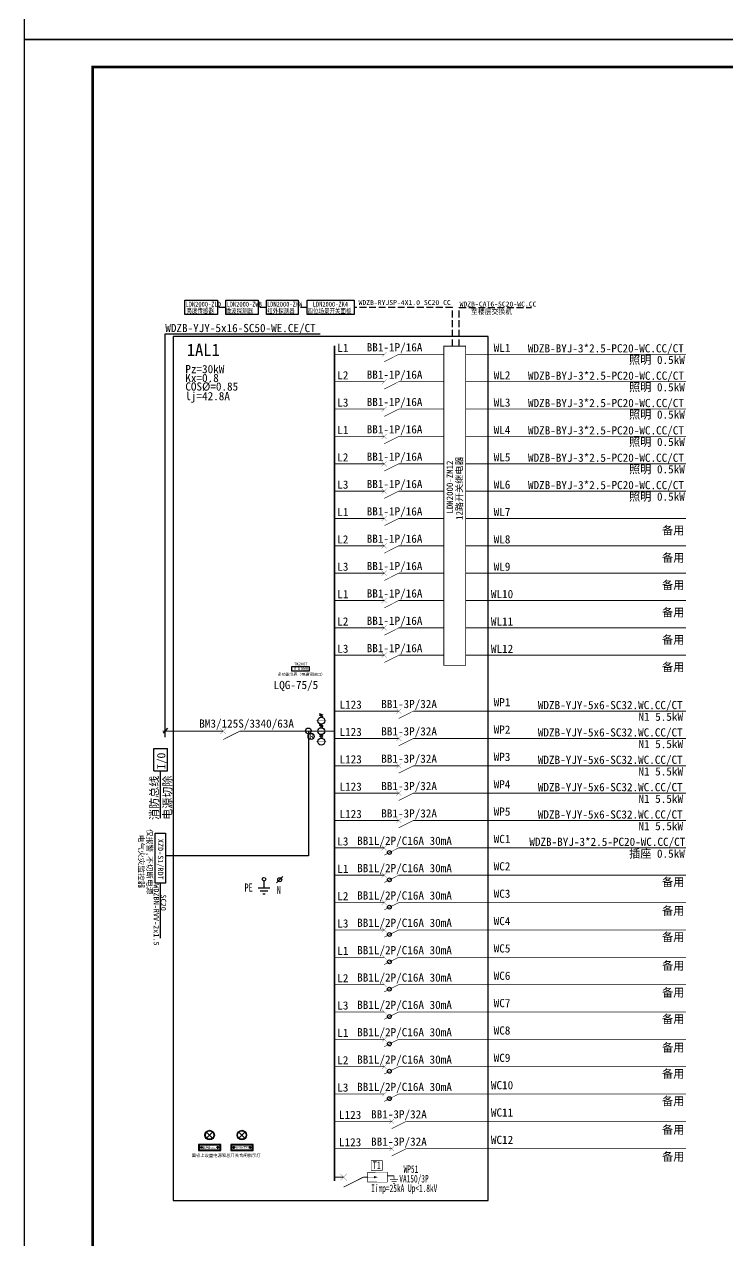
# Model space of a CAD drawing. Header units: millimetres. Extents: x -633009578 to 5705885, y -633235091 to 2571734.
# Drawn here: x 2425455 to 2451228, y 2278990 to 2323531 of the extents above; entities that cross this region are included whole.
import ezdxf
from ezdxf.enums import TextEntityAlignment as Align

# ---------------------------------------------------------------- set-up
doc = ezdxf.new("R2010")
doc.units = ezdxf.units.MM
doc.header["$LTSCALE"] = 1000
doc.header["$MEASUREMENT"] = 0
for name, pattern in [('CENTER2', [1.125, 0.75, -0.125, 0.125, -0.125]), ('CENTERX2', [101.6, 63.5, -12.7, 12.7, -12.7]), ('CONTINOUS', [0]), ('DASH', [0.35, 0.25, -0.1]), ('DASHED', [0.75, 0.5, -0.25])]:
    doc.linetypes.add(name, pattern=pattern)
doc.layers.get('0').update_dxf_attribs({"color": 9})
for name, color, linetype in [('000000000000电气', 7, 'Continuous'), ('EQUIP', 3, 'Continuous'), ('ETEXT', 3, 'Continuous'), ('LIU6', 7, 'Continuous'), ('Q4', 4, 'DASHED'), ('SIG_TEXT', 7, 'Continuous'), ('SYST', 7, 'Continuous'), ('电气系统', 3, 'Continuous'), ('电气系统1', 3, 'Continuous'), ('系统图', 2, 'Continuous'), ('设备-箱柜', 3, 'Continuous'), ('院图签、封面151013$0$PUB_TITLE', 153, 'Continuous'), ('院图签、封面151013$0$图签文字', 4, 'Continuous')]:
    doc.layers.add(name, color=color, linetype=linetype)
doc.layers.add('CENTER', color=2, linetype='CENTERX2', lineweight=15)
doc.layers.add('DRAW', color=4, linetype='Continuous', lineweight=30)
doc.styles.add('-宋体', font='simhei.ttf', dxfattribs={"width": 0.8})
doc.styles.add('_TCH_LABEL', font='simhei.ttf', dxfattribs={"bigfont": 'GBCBIG'})
doc.styles.add('HZ', font='simhei.ttf', dxfattribs={"width": 0.8, "bigfont": 'HZTXT'})
doc.styles.add('QH2', font='simhei.ttf', dxfattribs={"width": 0.8, "bigfont": 'hztxt.shx'})
doc.styles.add('宋', font='simhei.ttf', dxfattribs={"width": 0.8})
doc.styles.add('宋体', font='simhei.ttf')
doc.styles.add('院图签、封面151013$0$-宋体', font='simhei.ttf', dxfattribs={"width": 0.8})

# ---------------------------------------------------------------- blocks, each defined once
blk = doc.blocks.new('多功能仪表')
at = {"layer": '系统图', "color": 2}
blk.add_lwpolyline([(499850, 344131), (501605, 344131), (501605, 343664), (499850, 343664)], close=True, dxfattribs=at)
at = {"color": 3, "linetype": 'Continuous', "style": '宋体'}
for s, p in [('多功能仪表（带通讯接口）', (500821, 343180)), ('V', (500165, 343753)), ('TK200T', (500773, 344242)), ('A', (500559, 343755)), ('KWH', (501160, 343748))]:
    blk.add_text(s, height=288, dxfattribs=at).set_placement(p, align=Align.CENTER)
blk = doc.blocks.new('1107AA')
at = {"color": 3, "linetype": 'Continuous'}
for points, const_width in [([(0, -7.5), (-3.79, 0)], 0.3), ([(1.25, 1.25), (-1.25, -1.25)], 0.1), ([(-1.25, 1.25), (1.25, -1.25)], 0.1)]:
    blk.add_lwpolyline(points, dxfattribs=dict(at, const_width=const_width))
blk = doc.blocks.new('166')
at = {"linetype": 'CONTINOUS', "const_width": 0.3}
blk.add_lwpolyline([(2.5, 9.87), (-2.5, 9.87), (-2.5, -0.13), (2.5, -0.13)], close=True, dxfattribs=at)
at = {"linetype": 'CONTINOUS'}
blk.add_lwpolyline([(0, 6.73, 1.25, 0, 0), (0, 4.87, 0, 0, 0)], format="xyseb", dxfattribs=at)
at = {"linetype": 'CONTINOUS', "const_width": 0.3}
blk.add_lwpolyline([(0, 9.87), (0, 6.12)], dxfattribs=at)
at = {"color": 1, "style": 'HZ', "width": 0.8}
blk.add_attdef('MARK', (5.02, 3.67), '', height=3, dxfattribs=at)
blk = doc.blocks.new('G$C5F426BFC')
at = {"layer": 'ETEXT', "elevation": 0}
for points, const_width in [([(5384, 3322), (5723, 3322)], 30), ([(6640, 3322), (6473, 3322)], 30), ([(7390, 3373), (7644, 3373)], 30), ([(7494, 3235), (7794, 3235)], 22.5), ([(7644, 3235), (7644, 3373)], 22.5), ([(7550, 3160), (7737, 3160)], 22.5), ([(7606, 3085), (7681, 3085)], 22.5)]:
    blk.add_lwpolyline(points, dxfattribs=dict(at, const_width=const_width))
at = {"layer": '电气系统', "color": 3, "const_width": 22.5, "elevation": 0}
blk.add_lwpolyline([(6772, 3954), (6772, 3579), (7196, 3579), (7196, 3954)], close=True, dxfattribs=at)
at = {"layer": 'ETEXT', "rotation": 89.99999999855241}
for name, p, xscale, yscale, zscale in [('1107AA', (5723, 3322, 0), 99.99999952316284, 99.99999952316284, 100), ('166', (7380, 3322, 0), 75, 75, 75)]:
    blk.add_blockref(name, p, dxfattribs=dict(at, xscale=xscale, yscale=yscale, zscale=zscale))
at = {"color": 7, "style": '_TCH_LABEL', "flags": 1}
blk.add_attdef('A', text='', height=0.00903, dxfattribs=at).set_placement((5380, 3322, 0), align=Align.MIDDLE_CENTER)
at = {"layer": '电气系统', "color": 3, "style": '宋'}
for s, width, p in [('T1', 0.8, (6829, 3634, 171)), ('WP51', 0.6, (8007, 3486, 171)), ('VA150/3P  ', 0.6, (7844, 3119, 171)), (' Iimp=25kA Up<1.8kV', 0.6, (6637, 2758, 171))]:
    blk.add_text(s, height=285, dxfattribs=dict(at, width=width)).set_placement(p)
blk = doc.blocks.new('G$CE55235D8')
blk.add_blockref('G$C5F426BFC', (-5384, -3158, 0))
blk = doc.blocks.new('浪涌11')
at = {"layer": '000000000000电气', "xscale": 0.9025, "yscale": 0.9025, "zscale": 0.9025}
blk.add_blockref('G$CE55235D8', (4, 341), dxfattribs=at)
blk = doc.blocks.new('TDRGDF')
at = {"layer": 'Q4', "linetype": 'ByBlock'}
for p, q in [((445777, 58310), (446157, 58310)), ((445967, 58530), (445967, 58311)), ((446388, 58473), (446594, 58679)), ((445841, 58210), (446095, 58210)), ((445924, 58109), (446010, 58109))]:
    blk.add_line(p, q, dxfattribs=at)
for centre, radius in [((445967, 58590), 60.2), ((446491, 58576), 67.1)]:
    blk.add_circle(centre, radius, dxfattribs=at)
at = {"layer": 'LIU6', "style": 'QH2', "width": 0.7}
for s, p in [('PE', (445318, 58180)), ('N', (446394, 58095))]:
    blk.add_text(s, height=270, dxfattribs=at).set_placement(p)
blk = doc.blocks.new('0923')
at = {"color": 3, "linetype": 'Continuous'}
for p, q in [((-5, -3.75), (-2.5, -3.75)), ((-4.61, -5), (-3.5, -2.5)), ((-3.56, -5), (-2.45, -2.5)), ((2.5, -3.75), (5, -3.75)), ((2.89, -5), (4, -2.5)), ((3.94, -5), (5.05, -2.5)), ((10, -3.75), (12.5, -3.75)), ((10.39, -5), (11.5, -2.5)), ((11.44, -5), (12.55, -2.5))]:
    blk.add_line(p, q, dxfattribs=at)
at = {"color": 3, "linetype": 'Continuous', "const_width": 0.3}
for points in [[(-7.5, 0), (-7.5, -7.5)], [(0, 0), (0, -7.5)], [(7.5, 0), (7.5, -7.5)]]:
    blk.add_lwpolyline(points, dxfattribs=at)
at = {"color": 3, "linetype": 'Continuous'}
for centre in [(-7.5, -3.75), (0, -3.75), (7.5, -3.75)]:
    blk.add_circle(centre, 2.5, dxfattribs=at)
blk = doc.blocks.new('G$C27E13D8611')
at = {"layer": '000000000000电气'}
blk.add_line((-200, -863), (-200, -2879), dxfattribs=at)
blk.add_lwpolyline([(-378, 968), (0, 968), (0, -863), (-378, -863)], close=True, dxfattribs=at)
at = {"layer": '000000000000电气', "style": '宋'}
for s, p in [('仅报警,不切断电源', (-588, -74)), ('电气火灾监控器', (-881, -68)), ('XZD-S1/RDT', (-196, 16, 23345))]:
    blk.add_text(s, height=200, rotation=270, dxfattribs=at).set_placement(p, align=Align.MIDDLE)
for s, p in [('WDZBN-RVV-2x1.5', (-434, -899)), ('SC20', (-174, -1276))]:
    blk.add_text(s, height=200, rotation=270, dxfattribs=at).set_placement(p)
blk = doc.blocks.new('1107AC')
at = {"color": 3, "linetype": 'Continuous'}
for points, const_width in [([(0, 0), (-3.79, -7.5)], 0.3), ([(-1.25, -8.75), (1.25, -6.25)], 0.1), ([(1.25, -8.75), (-1.25, -6.25)], 0.1)]:
    blk.add_lwpolyline(points, dxfattribs=dict(at, const_width=const_width))
blk = doc.blocks.new('DIANYUANQIECHU')
at = {"color": 2, "linetype": 'Continuous'}
for p, q in [((-383, -263), (-383, 559)), ((-383, 559), (126, 559)), ((126, -263), (126, 559)), ((-383, -263), (126, -263)), ((-136, -2022), (-136, -263))]:
    blk.add_line(p, q, dxfattribs=at)
at = {"color": 2, "linetype": 'Continuous', "style": '-宋体'}
for s, p in [('I/O', (45, -212)), ('消防总线', (-215, -2084)), ('电源切除', (275, -2080))]:
    blk.add_text(s, height=300, rotation=90, dxfattribs=at).set_placement(p)
blk = doc.blocks.new('建筑图框_A0')
for p, q in [((0, 84100), (0, 0)), ((2500, 83100), (2500, 1000))]:
    blk.add_line(p, q)
at = {"layer": '院图签、封面151013$0$PUB_TITLE'}
blk.add_lwpolyline([(0, 0), (118900, 0), (118900, 84100), (0, 84100)], close=True, dxfattribs=at)
at = {"layer": '院图签、封面151013$0$PUB_TITLE', "const_width": 100}
blk.add_lwpolyline([(2500, 1000), (117900, 1000), (117900, 83100), (2500, 83100)], close=True, dxfattribs=at)
at = {"layer": '院图签、封面151013$0$图签文字', "color": 6, "style": '院图签、封面151013$0$-宋体'}
for tag, height, width, p in [('工程主持人', 400, 0.8, (114688, 36700)), ('审定', 400, 0.8, (114688, 35900)), ('审核', 400, 0.8, (114688, 35100)), ('专业负责人', 400, 0.8, (114688, 34300)), ('校对', 400, 0.8, (114688, 33500)), ('设计', 400, 0.8, (114688, 32700)), ('方案设计人', 400, 0.8, (114688, 31900)), ('工程编号', 300, 0.7, (115738, 8700)), ('版次', 300, 0.7, (113538, 3006)), ('日期', 300, 0.7, (116838, 3000)), ('比例', 300, 0.7, (113538, 2200)), ('图号_X施', 300, 0.7, (116338, 2200)), ('图号', 200, 0.7, (117338, 2400)), ('图号_总数', 200, 0.7, (117338, 2000))]:
    blk.add_attdef(tag, text='', height=height, dxfattribs=dict(at, width=width)).set_placement(p, align=Align.MIDDLE_CENTER)
at = {"layer": '院图签、封面151013$0$图签文字', "color": 6, "style": '院图签、封面151013$0$-宋体', "width": 0.7}
for tag, p in [('建设单位_001', (115736, 7446)), ('工程名称_001', (115734, 6045)), ('图名_001', (114543, 4060))]:
    blk.add_attdef(tag, p, '', height=300, dxfattribs=at)
blk = doc.blocks.new('G$CE57D67AF')
at = {"color": 3}
for p, q in [((-480, 234), (-318, 396)), ((-480, 396), (-318, 234)), ((309, 234), (471, 396)), ((309, 396), (471, 234))]:
    blk.add_line(p, q, dxfattribs=at)
for points in [[(-674, -64), (-124, -64), (-124, 86), (-674, 86)], [(-654, -44), (-144, -44), (-144, 66), (-654, 66)], [(115, -64), (665, -64), (665, 86), (115, 86)], [(135, -44), (645, -44), (645, 66), (135, 66)]]:
    blk.add_lwpolyline(points, close=True, dxfattribs=at)
at = {"layer": 'CENTER', "linetype": 'CENTER2', "lineweight": -2}
for p, q in [((-631, 11), (-567, 11)), ((-167, 11), (-231, 11)), ((-199, -21), (-199, 43)), ((158, 11), (222, 11)), ((190, -21), (190, 43)), ((622, 11), (558, 11)), ((590, -21), (590, 43))]:
    blk.add_line(p, q, dxfattribs=at)
at = {"layer": 'DRAW'}
for centre, radius in [((-399, 315), 115), ((-399, 315), 105), ((390, 315), 115), ((390, 315), 105)]:
    blk.add_circle(centre, radius, dxfattribs=at)
at = {"layer": 'DRAW', "lineweight": -2}
for centre in [(-599, 11), (-199, 11), (190, 11), (590, 11)]:
    blk.add_circle(centre, 21, dxfattribs=at)
at = {"layer": 'SIG_TEXT', "color": 4, "style": '宋体'}
for s, height, p in [('电源指示灯', 50, (-583, -20)), ('合闸指示灯', 50, (213, -10)), ('面板上设置电源和总开关合闸指示灯', 75, (-837, -221))]:
    blk.add_text(s, height=height, dxfattribs=at).set_placement(p)

msp = doc.modelspace()

# ---------------------------------------------------------------- linework, layer by layer
at = {"color": 3, "linetype": 'DASH'}
for p, q in [((2432836, 2313160.7, 0), (2432539, 2313160.7, 0)), ((2434329.2, 2313160.7, 0), (2434024.7, 2313160.7, 0)), ((2435822.3, 2313160.7, 0), (2435494.9, 2313160.7, 0)), ((2441139.5, 2313160.7, 0), (2437537.4, 2313160.7, 0)), ((2441139.5, 2311745.6, 0), (2441139.5, 2313160.7, 0)), ((2441392.6, 2311745.6, 0), (2441392.6, 2313160.7, 0)), ((2441392.6, 2313160.7, 0), (2444035.1, 2313160.7, 0))]:
    msp.add_line(p, q, dxfattribs=at)
at = {"elevation": 0}
for points in [[(2431342.9, 2313429.7), (2432539, 2313429.7), (2432539, 2312908.7), (2431342.9, 2312908.7)], [(2432836, 2313429.7), (2434024.7, 2313429.7), (2434024.7, 2312908.7), (2432836, 2312908.7)], [(2434329.2, 2313429.7), (2435494.9, 2313429.7), (2435494.9, 2312908.7), (2434329.2, 2312908.7)], [(2435822.3, 2313429.7), (2437537.4, 2313429.7), (2437537.4, 2312908.7), (2435822.3, 2312908.7)]]:
    msp.add_lwpolyline(points, close=True, dxfattribs=at)
at = {"layer": '000000000000电气', "color": 3, "const_width": 29.2, "elevation": 0}
msp.add_lwpolyline([(2441625.1, 2300057.1), (2440825.6, 2300057.1), (2440825.6, 2311745.6), (2441625.1, 2311745.6)], close=True, dxfattribs=at)
at = {"layer": '000000000000电气', "color": 3}
for points, const_width in [([(2436825.2, 2311445.1), (2438642.5, 2311445.1)], 29.2), ([(2439174, 2311445.1), (2440825.6, 2311445.1)], 29.2), ([(2441625.1, 2311445.1), (2449695.5, 2311445.1)], 29.2), ([(2436825.2, 2310443.5), (2438642.5, 2310443.5)], 29.2), ([(2439174, 2310443.5), (2440825.6, 2310443.5)], 29.2), ([(2441625.1, 2310443.5), (2449695.5, 2310443.5)], 29.2), ([(2436825.2, 2309441.9), (2438642.5, 2309441.9)], 29.2), ([(2439174, 2309441.9), (2440825.6, 2309441.9)], 29.2), ([(2441625.1, 2309441.9), (2449695.5, 2309441.9)], 29.2), ([(2436825.2, 2308440.4), (2438642.5, 2308440.4)], 29.2), ([(2439174, 2308440.4), (2440825.6, 2308440.4)], 29.2), ([(2441625.1, 2308440.4), (2449695.5, 2308440.4)], 29.2), ([(2436825.2, 2307438.8), (2438642.5, 2307438.8)], 29.2), ([(2439174, 2307438.8), (2440825.6, 2307438.8)], 29.2), ([(2441625.1, 2307438.8), (2449695.5, 2307438.8)], 29.2), ([(2436825.2, 2306437.3), (2438642.5, 2306437.3)], 29.2), ([(2439174, 2306437.3), (2440825.6, 2306437.3)], 29.2), ([(2441625.1, 2306437.3), (2449695.5, 2306437.3)], 29.2), ([(2436825.2, 2305435.7), (2438642.5, 2305435.7)], 29.2), ([(2439174, 2305435.7), (2440825.6, 2305435.7)], 29.2), ([(2441625.1, 2305435.7), (2449695.5, 2305435.7)], 29.2), ([(2436825.2, 2304434.1), (2438642.5, 2304434.1)], 29.2), ([(2439174, 2304434.1), (2440825.6, 2304434.1)], 29.2), ([(2441625.1, 2304434.1), (2449695.5, 2304434.1)], 29.2), ([(2436825.2, 2303432.6), (2438642.5, 2303432.6)], 29.2), ([(2439174, 2303432.6), (2440825.6, 2303432.6)], 29.2), ([(2441625.1, 2303432.6), (2449695.5, 2303432.6)], 29.2), ([(2436825.2, 2302431), (2438642.5, 2302431)], 29.2), ([(2439174, 2302431), (2440825.6, 2302431)], 29.2), ([(2441625.1, 2302431), (2449695.5, 2302431)], 29.2), ([(2436825.2, 2301429.4), (2438642.5, 2301429.4)], 29.2), ([(2439174, 2301429.4), (2440825.6, 2301429.4)], 29.2), ([(2441625.1, 2301429.4), (2449695.5, 2301429.4)], 29.2), ([(2436825.2, 2300427.9), (2438642.5, 2300427.9)], 29.2), ([(2439174, 2300427.9), (2440825.6, 2300427.9)], 29.2), ([(2441625.1, 2300427.9), (2449695.5, 2300427.9)], 29.2), ([(2436825.2, 2298381.6), (2439175.6, 2298381.6)], 29.2), ([(2439707, 2298381.6), (2449695.5, 2298381.6)], 29.2), ([(2430703.6, 2296626.8), (2433018.6, 2296626.8), (2433018.6, 2297673.2)], 0.99), ([(2436825.2, 2297380), (2439175.6, 2297380)], 29.2), ([(2439707, 2297380), (2449695.5, 2297380)], 29.2), ([(2436825.2, 2296378.5), (2439175.6, 2296378.5)], 29.2), ([(2439707, 2296378.5), (2449695.5, 2296378.5)], 29.2), ([(2436825.2, 2295376.9), (2439175.6, 2295376.9)], 29.2), ([(2439707, 2295376.9), (2449695.5, 2295376.9)], 29.2), ([(2436825.2, 2294375.3), (2439175.6, 2294375.3)], 29.2), ([(2439707, 2294375.3), (2449695.5, 2294375.3)], 29.2), ([(2436825.2, 2293373.8), (2438642.5, 2293373.8)], 29.2), ([(2439174, 2293373.8), (2449695.5, 2293373.8)], 29.2), ([(2436825.2, 2292372.2), (2438642.5, 2292372.2)], 29.2), ([(2439174, 2292372.2), (2449695.5, 2292372.2)], 29.2), ([(2436825.2, 2291370.6), (2438642.5, 2291370.6)], 29.2), ([(2439174, 2291370.6), (2449695.5, 2291370.6)], 29.2), ([(2436825.2, 2290369.1), (2438642.5, 2290369.1)], 29.2), ([(2439174, 2290369.1), (2449695.5, 2290369.1)], 29.2), ([(2436825.2, 2289367.5), (2438642.5, 2289367.5)], 29.2), ([(2439174, 2289367.5), (2449695.5, 2289367.5)], 29.2), ([(2436825.2, 2288365.9), (2438642.5, 2288365.9)], 29.2), ([(2439174, 2288365.9), (2449695.5, 2288365.9)], 29.2), ([(2436825.2, 2287364.4), (2438642.5, 2287364.4)], 29.2), ([(2439174, 2287364.4), (2449695.5, 2287364.4)], 29.2), ([(2436825.2, 2286362.8), (2438642.5, 2286362.8)], 29.2), ([(2439174, 2286362.8), (2449695.5, 2286362.8)], 29.2), ([(2436825.2, 2285361.2), (2438642.5, 2285361.2)], 29.2), ([(2439174, 2285361.2), (2449695.5, 2285361.2)], 29.2), ([(2436825.2, 2284359.7), (2438642.5, 2284359.7)], 29.2), ([(2439174, 2284359.7), (2449695.5, 2284359.7)], 29.2), ([(2436825.2, 2283358.1), (2438916.1, 2283358.1)], 29.2), ([(2439447.5, 2283358.1), (2449695.5, 2283358.1)], 29.2), ([(2436825.2, 2282356.5), (2438916.1, 2282356.5)], 29.2), ([(2439447.5, 2282356.5), (2449695.5, 2282356.5)], 29.2)]:
    msp.add_lwpolyline(points, dxfattribs=dict(at, const_width=const_width))
at = {"layer": '000000000000电气', "elevation": 0}
msp.add_lwpolyline([(2435862.6, 2297646.7), (2435862.6, 2293082.5), (2430624.1, 2293082.5)], dxfattribs=at)
at = {"layer": '000000000000电气'}
for centre, radius in [((2435862.6, 2297657.3), 103.6), ((2435965.3, 2297454.7), 112.6)]:
    msp.add_circle(centre, radius, dxfattribs=at)
at = {"layer": '000000000000电气', "color": 3}
for centre in [(2438832.4, 2293205.9), (2438832.4, 2292204.3), (2438832.4, 2291202.7), (2438832.4, 2290201.2), (2438832.4, 2289199.6), (2438832.4, 2288198), (2438832.4, 2287196.5), (2438832.4, 2286194.9), (2438832.4, 2285193.3), (2438832.4, 2284191.8)]:
    msp.add_circle(centre, 70.9, dxfattribs=at)
at = {"layer": 'SYST', "color": 3, "linetype": 'Continuous'}
for points, const_width in [([(2436825.2, 2311761.9), (2436825.1, 2281170)], 64.8), ([(2430526.4, 2297646.7), (2432740.7, 2297646.7)], 32.4), ([(2433347, 2297646.7), (2436825.2, 2297646.7)], 32.4)]:
    msp.add_lwpolyline(points, dxfattribs=dict(at, const_width=const_width))
at = {"layer": '电气系统', "color": 3}
for points in [[(2430618.4, 2297430.3), (2430618.4, 2312194.9), (2436291.8, 2312194.9)], [(2430702.4, 2297752.4), (2430541.6, 2297570.1)]]:
    msp.add_lwpolyline(points, dxfattribs=at)
msp.add_lwpolyline([(2442445.5, 2312105.1), (2430905.6, 2312105.1), (2430905.6, 2280466.2), (2442445.5, 2280466.2)], close=True, dxfattribs=at)

# ---------------------------------------------------------------- block references
at = {"color": 3, "linetype": 'Continuous', "xscale": 50.77853549996102, "yscale": 50.77853549996102, "zscale": 50.77853549996102, "rotation": 89.99999846317257}
msp.add_blockref('0923', (2436145.8, 2297646.7), dxfattribs=at)
at = {"layer": '000000000000电气', "color": 3, "xscale": 70.85880000013579, "yscale": 70.85880000013579, "zscale": 70.85880000013579, "rotation": 90}
for p in [(2438642.5, 2311445.1), (2438642.5, 2310443.5), (2438642.5, 2309441.9), (2438642.5, 2308440.4), (2438642.5, 2307438.8), (2438642.5, 2306437.3), (2438642.5, 2305435.7), (2438642.5, 2304434.1), (2438642.5, 2303432.6), (2438642.5, 2302431), (2438642.5, 2301429.4), (2438642.5, 2300427.9), (2439175.6, 2298381.6), (2439175.6, 2297380), (2439175.6, 2296378.5), (2439175.6, 2295376.9), (2439175.6, 2294375.3), (2438642.5, 2293373.8), (2438642.5, 2292372.2), (2438642.5, 2291370.6), (2438642.5, 2290369.1), (2438642.5, 2289367.5), (2438642.5, 2288365.9), (2438642.5, 2287364.4), (2438642.5, 2286362.8), (2438642.5, 2285361.2), (2438642.5, 2284359.7), (2438916.1, 2283358.1), (2438916.1, 2282356.5)]:
    msp.add_blockref('1107AA', p, dxfattribs=at)
at = {"layer": '000000000000电气', "color": 3}
for name, p, xscale, yscale, zscale in [('多功能仪表', (2256283.2, 2176797.1, 393.5), 0.3580589691, 0.3580589691, 0.3580589691), ('DIANYUANQIECHU', (2430578.9, 2296458.1), 0.9900000000000001, 0.9900000000000001, 0.9900000000000001)]:
    msp.add_blockref(name, p, dxfattribs=dict(at, xscale=xscale, yscale=yscale, zscale=zscale))
at = {"layer": '000000000000电气'}
msp.add_blockref('G$C27E13D8611', (2430627.9, 2292940.1), dxfattribs=at)
at = {"layer": '000000000000电气', "color": 1, "xscale": 1.5, "yscale": 1.5, "zscale": 1.5}
msp.add_blockref('G$CE57D67AF', (2432844.6, 2282386.2), dxfattribs=at)
at = {"layer": '000000000000电气', "xscale": 1.066078125, "yscale": 1.066078125, "zscale": 1.066078125}
msp.add_blockref('浪涌11', (2436825.1, 2280794), dxfattribs=at)
at = {"layer": 'SYST', "color": 3, "linetype": 'Continuous', "xscale": -81, "yscale": 81, "zscale": 81, "rotation": 269.9999737389866}
msp.add_blockref('1107AC', (2433348.2, 2297646.7), dxfattribs=at)
at = {"layer": '电气系统1', "linetype": 'Continuous', "xscale": 1.1, "yscale": 1.1, "zscale": 1.1}
msp.add_blockref('TDRGDF', (1943674, 2227774.7, 0), dxfattribs=at)
at = {"layer": '设备-箱柜'}
for p in [(2425455.3, 2322971.4), (2425455.3, 2238871.4)]:
    msp.add_blockref('建筑图框_A0', p, dxfattribs=at)

# ---------------------------------------------------------------- texts
at = {"layer": '000000000000电气', "color": 6, "ltscale": 100, "style": '宋'}
msp.add_text('1AL1', height=445.5, rotation=359.99997, dxfattribs=at).set_placement((2431408.1, 2311389.4))
at = {"layer": '000000000000电气', "color": 3, "style": '宋'}
for s, p in [('L1', (2437126.5, 2311681.1)), ('BB1-1P/16A', (2439022, 2311681.1)), ('WL1', (2442960, 2311681.1)), ('WDZB-BYJ-3*2.5-PC20-WC.CC/CT', (2446761.4, 2311642.9)), ('照明 0.5kW', (2448635.3, 2311244.6)), ('L2', (2437126.5, 2310679.6)), ('BB1-1P/16A', (2439022, 2310679.6)), ('WL2', (2442960, 2310679.6)), ('WDZB-BYJ-3*2.5-PC20-WC.CC/CT', (2446767, 2310641.4)), ('照明 0.5kW', (2448635.3, 2310243)), ('L3', (2437126.5, 2309678)), ('BB1-1P/16A', (2439022, 2309678)), ('WL3', (2442960, 2309678)), ('WDZB-BYJ-3*2.5-PC20-WC.CC/CT', (2446767, 2309639.8)), ('照明 0.5kW', (2448635.3, 2309241.5)), ('L1', (2437126.5, 2308676.5)), ('BB1-1P/16A', (2439022, 2308676.5)), ('WL4', (2442960, 2308676.5)), ('WDZB-BYJ-3*2.5-PC20-WC.CC/CT', (2446767, 2308638.2)), ('照明 0.5kW', (2448635.3, 2308239.9)), ('L2', (2437126.5, 2307674.9)), ('BB1-1P/16A', (2439022, 2307674.9)), ('WL5', (2442960, 2307674.9)), ('WDZB-BYJ-3*2.5-PC20-WC.CC/CT', (2446767, 2307636.7)), ('照明 0.5kW', (2448635.3, 2307238.3)), ('L3', (2437126.5, 2306673.3)), ('BB1-1P/16A', (2439022, 2306673.3)), ('WL6', (2442960, 2306673.3)), ('WDZB-BYJ-3*2.5-PC20-WC.CC/CT', (2446767, 2306635.1)), ('照明 0.5kW', (2448635.3, 2306236.8)), ('L1', (2437126.5, 2305671.8)), ('BB1-1P/16A', (2439022, 2305671.8)), ('WL7', (2442960, 2305671.8)), ('备用', (2449231.8, 2305008.4)), ('L2', (2437126.5, 2304670.2)), ('BB1-1P/16A', (2439022, 2304670.2)), ('WL8', (2442960, 2304670.2)), ('备用', (2449231.8, 2304006.8)), ('L3', (2437126.5, 2303668.6)), ('BB1-1P/16A', (2439022, 2303668.6)), ('WL9', (2442960, 2303668.6)), ('L1', (2437126.5, 2302667.1)), ('BB1-1P/16A', (2439022, 2302667.1)), ('WL10', (2442960, 2302667.1)), ('备用', (2449231.8, 2303005.2)), ('备用', (2449231.8, 2302003.7)), ('L2', (2437126.5, 2301665.5)), ('BB1-1P/16A', (2439022, 2301665.5)), ('WL11', (2442960, 2301665.5)), ('备用', (2449231.8, 2301002.1)), ('L3', (2437126.5, 2300663.9)), ('BB1-1P/16A', (2439022, 2300663.9)), ('WL12', (2442960, 2300663.9)), ('备用', (2449231.8, 2300000.5)), ('L123', (2437412.8, 2298617.7)), ('BB1-3P/32A', (2439555, 2298617.7)), ('WP1', (2442960, 2298706.6)), ('WDZB-YJY-5x6-SC32.WC.CC/CT', (2446925, 2298579.4)), ('N1 5.5kW', (2448775.6, 2298181.1)), ('L123', (2437412.8, 2297616.1)), ('BB1-3P/32A', (2439555, 2297616.1)), ('WP2', (2442960, 2297705.1)), ('WDZB-YJY-5x6-SC32.WC.CC/CT', (2446925, 2297577.9)), ('N1 5.5kW', (2448775.6, 2297179.5)), ('L123', (2437412.8, 2296614.5)), ('BB1-3P/32A', (2439555, 2296614.5)), ('WP3', (2442960, 2296703.5)), ('WDZB-YJY-5x6-SC32.WC.CC/CT', (2446925, 2296576.3)), ('N1 5.5kW', (2448775.6, 2296178)), ('L123', (2437412.8, 2295613)), ('BB1-3P/32A', (2439555, 2295613)), ('WP4', (2442960, 2295701.9)), ('WDZB-YJY-5x6-SC32.WC.CC/CT', (2446925, 2295574.7)), ('N1 5.5kW', (2448775.6, 2295176.4)), ('L123', (2437412.8, 2294611.4)), ('BB1-3P/32A', (2439555, 2294611.4)), ('WP5', (2442960, 2294700.4)), ('WDZB-YJY-5x6-SC32.WC.CC/CT', (2446925, 2294573.2)), ('N1 5.5kW', (2448775.6, 2294174.8)), ('L3', (2437126.5, 2293609.8)), ('BB1L/2P/C16A 30mA', (2439386.5, 2293609.8)), ('WC1', (2442960, 2293698.8)), ('WDZB-BYJ-3*2.5-PC20-WC.CC/CT', (2446817.1, 2293571.6)), ('插座 0.5kW', (2448635.3, 2293173.3)), ('L1', (2437126.5, 2292608.3)), ('BB1L/2P/C16A 30mA', (2439386.5, 2292608.3)), ('WC2', (2442960, 2292697.2)), ('备用', (2449231.8, 2292130)), ('L2', (2437126.5, 2291606.7)), ('BB1L/2P/C16A 30mA', (2439386.5, 2291606.7)), ('WC3', (2442960, 2291695.7)), ('备用', (2449231.8, 2291077.5)), ('L3', (2437126.5, 2290605.1)), ('BB1L/2P/C16A 30mA', (2439386.5, 2290605.1)), ('WC4', (2442960, 2290694.1)), ('备用', (2449231.8, 2290116.5)), ('L1', (2437126.5, 2289603.6)), ('BB1L/2P/C16A 30mA', (2439386.5, 2289603.6)), ('WC5', (2442960, 2289692.5)), ('备用', (2449231.8, 2289069)), ('L2', (2437126.5, 2288602)), ('BB1L/2P/C16A 30mA', (2439386.5, 2288602)), ('WC6', (2442960, 2288691)), ('备用', (2449231.8, 2288084.3)), ('L3', (2437126.5, 2287600.4)), ('BB1L/2P/C16A 30mA', (2439386.5, 2287600.4)), ('WC7', (2442960, 2287689.4)), ('备用', (2449231.8, 2287111.8)), ('L1', (2437126.5, 2286598.9)), ('BB1L/2P/C16A 30mA', (2439386.5, 2286598.9)), ('WC8', (2442960, 2286687.9)), ('备用', (2449231.8, 2286070.7)), ('L2', (2437126.5, 2285597.3)), ('BB1L/2P/C16A 30mA', (2439386.5, 2285597.3)), ('WC9', (2442960, 2285686.3)), ('备用', (2449231.8, 2285108.7)), ('L3', (2437126.5, 2284595.8)), ('BB1L/2P/C16A 30mA', (2439386.5, 2284595.8)), ('WC10', (2442960, 2284684.7)), ('备用', (2449231.8, 2284107.1)), ('L123', (2437393.8, 2283594.2)), ('BB1-3P/32A', (2439181.8, 2283594.2)), ('WC11', (2442960, 2283683.2)), ('备用', (2449231.8, 2283059.6)), ('L123', (2437393.8, 2282592.6)), ('BB1-3P/32A', (2439181.8, 2282592.6)), ('WC12', (2442960, 2282681.6)), ('备用', (2449231.8, 2282074.9))]:
    msp.add_text(s, height=300, dxfattribs=at).set_placement(p, align=Align.MIDDLE)
at = {"layer": '000000000000电气', "color": 6, "style": '宋'}
for s, p in [('LDN2000-ZM12', (2441163, 2305616.3, 0)), ('12路开关继电器', (2441512.6, 2305386.2, 0))]:
    msp.add_text(s, height=237.6, rotation=90, dxfattribs=at).set_placement(p)
at = {"layer": '000000000000电气', "style": '-宋体'}
msp.add_text('R', height=180, dxfattribs=at).set_placement((2435918.5, 2297371.5))
at = {"layer": 'EQUIP', "color": 6, "style": '-宋体', "width": 0.8}
for s, p in [('LDN2000-ZLD', (2431364, 2313192.8, 0)), ('亮度传感器', (2431396, 2312956.1, 0)), ('微波探测器', (2432830.1, 2312944.4, 0)), ('LDN2000-ZWB', (2432866.5, 2313192.8, 0)), ('红外探测器', (2434356.2, 2312944.4, 0)), ('LDN2000-ZHW', (2434345.6, 2313192.8, 0)), ('四位场景开关面板', (2435829.7, 2312944.4, 0)), ('LDN2000-ZK4', (2436022.8, 2313192.8, 0))]:
    msp.add_text(s, height=180, dxfattribs=at).set_placement(p)
at = {"layer": 'EQUIP', "color": 6, "style": '-宋体'}
for s, p in [('WDZB-RYJSP-4X1.0 SC20 CC', (2437701.7, 2313253.4, 0)), ('WDZB-CAT6-SC20-WC.CC', (2441404.8, 2313197.3, 0)), ('至楼层交换机', (2441819.8, 2312915.4, 0))]:
    msp.add_text(s, height=180, dxfattribs=at).set_placement(p)
at = {"layer": '电气系统', "color": 3, "style": '宋'}
for s, p in [('WDZB-YJY-5x16-SC50-WE.CE/CT', (2430621.3, 2312259.3)), ('Pz=30kW', (2431356, 2310755.4)), ('COS%%c=0.85', (2431356, 2310118.3)), ('Kx=0.8', (2431356, 2310430.6)), ('lj=42.8A', (2431356, 2309766.3)), ('LQG-75/5', (2434591.2, 2299188.7))]:
    msp.add_text(s, height=300, rotation=359.99997, dxfattribs=at).set_placement(p)
msp.add_text('BM3/125S/3340/63A', height=300, rotation=359.99997, dxfattribs=at).set_placement((2433600.8, 2297901.1), align=Align.MIDDLE)

doc.saveas('drawing.dxf')
